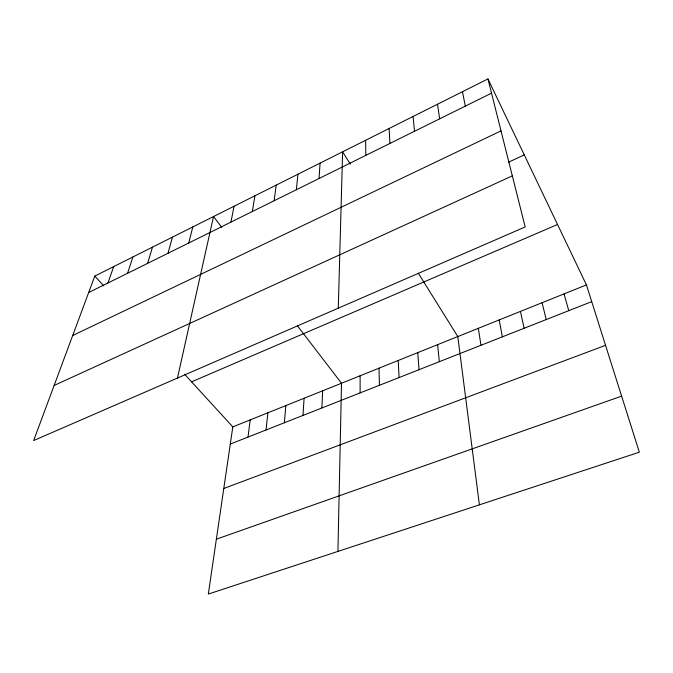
<?xml version="1.0" encoding="UTF-8"?>
<svg xmlns="http://www.w3.org/2000/svg" width="673" height="673" viewBox="0 0 673 673"><rect width="100%" height="100%" fill="white"/><g stroke="black" fill="none" stroke-linecap="round" stroke-linejoin="round"><path stroke-width="1.01" d="M337.93 551.406L341.505 383.24L297.365 325.749M338.283 308.167L342.624 151.812L350.33 164.17M321.896 407.964L322.653 390.811M302.968 415.426L304.095 398.256M319.052 178.505L320.054 163.127M284.351 422.762L285.848 405.583M296.372 189.736L297.929 174.223M266.037 429.98L267.879 412.801M248.017 437.08L250.205 419.893M274.13 200.739L276.216 185.109M184.545 374.154L232.808 426.884L208.327 594.066L639.35 452.189L586.427 284.915L487.95 78.934L94.792 276.081L33.65 440.554L525.184 226.944L487.95 78.934M252.325 211.532L254.924 195.784M230.94 222.115L234.036 206.266M177.462 378.058L213.526 216.546L221.838 227.365M188.768 242.995L192.798 226.936M167.981 253.284L172.456 237.14M147.589 263.37L152.502 247.142M127.576 273.28L132.909 256.968M107.949 282.997L113.678 266.617M88.676 292.528L491.526 93.152M72.701 335.507L501.023 130.882M508.334 162.294L524.267 154.899M54.134 385.461L512.33 175.863M191.578 381.835L557.53 224.488M232.808 426.884L586.427 284.915M230.284 444.071L591.71 301.63M223.789 488.48L605.54 345.325M216.361 539.199L621.608 396.128M94.792 276.081L103.684 285.798M418.286 273.179L457.8 336.559L479.395 504.843M564.05 293.899L568.769 310.674M542.059 302.732L546.24 319.549M520.448 311.406L524.107 328.273M462.477 91.713L465.312 106.124M499.206 319.927L502.352 336.845M478.326 328.315L480.985 345.266M437.517 104.231L439.654 118.827M437.61 344.66L439.326 361.687M413.071 116.488L414.526 131.26M417.756 352.635L419.027 369.687M389.112 128.501L389.919 143.433M398.223 360.476L399.072 377.553M379.008 368.181L379.437 385.284M365.632 140.27L365.818 155.37M360.105 375.778L360.131 392.897"/></g></svg>
